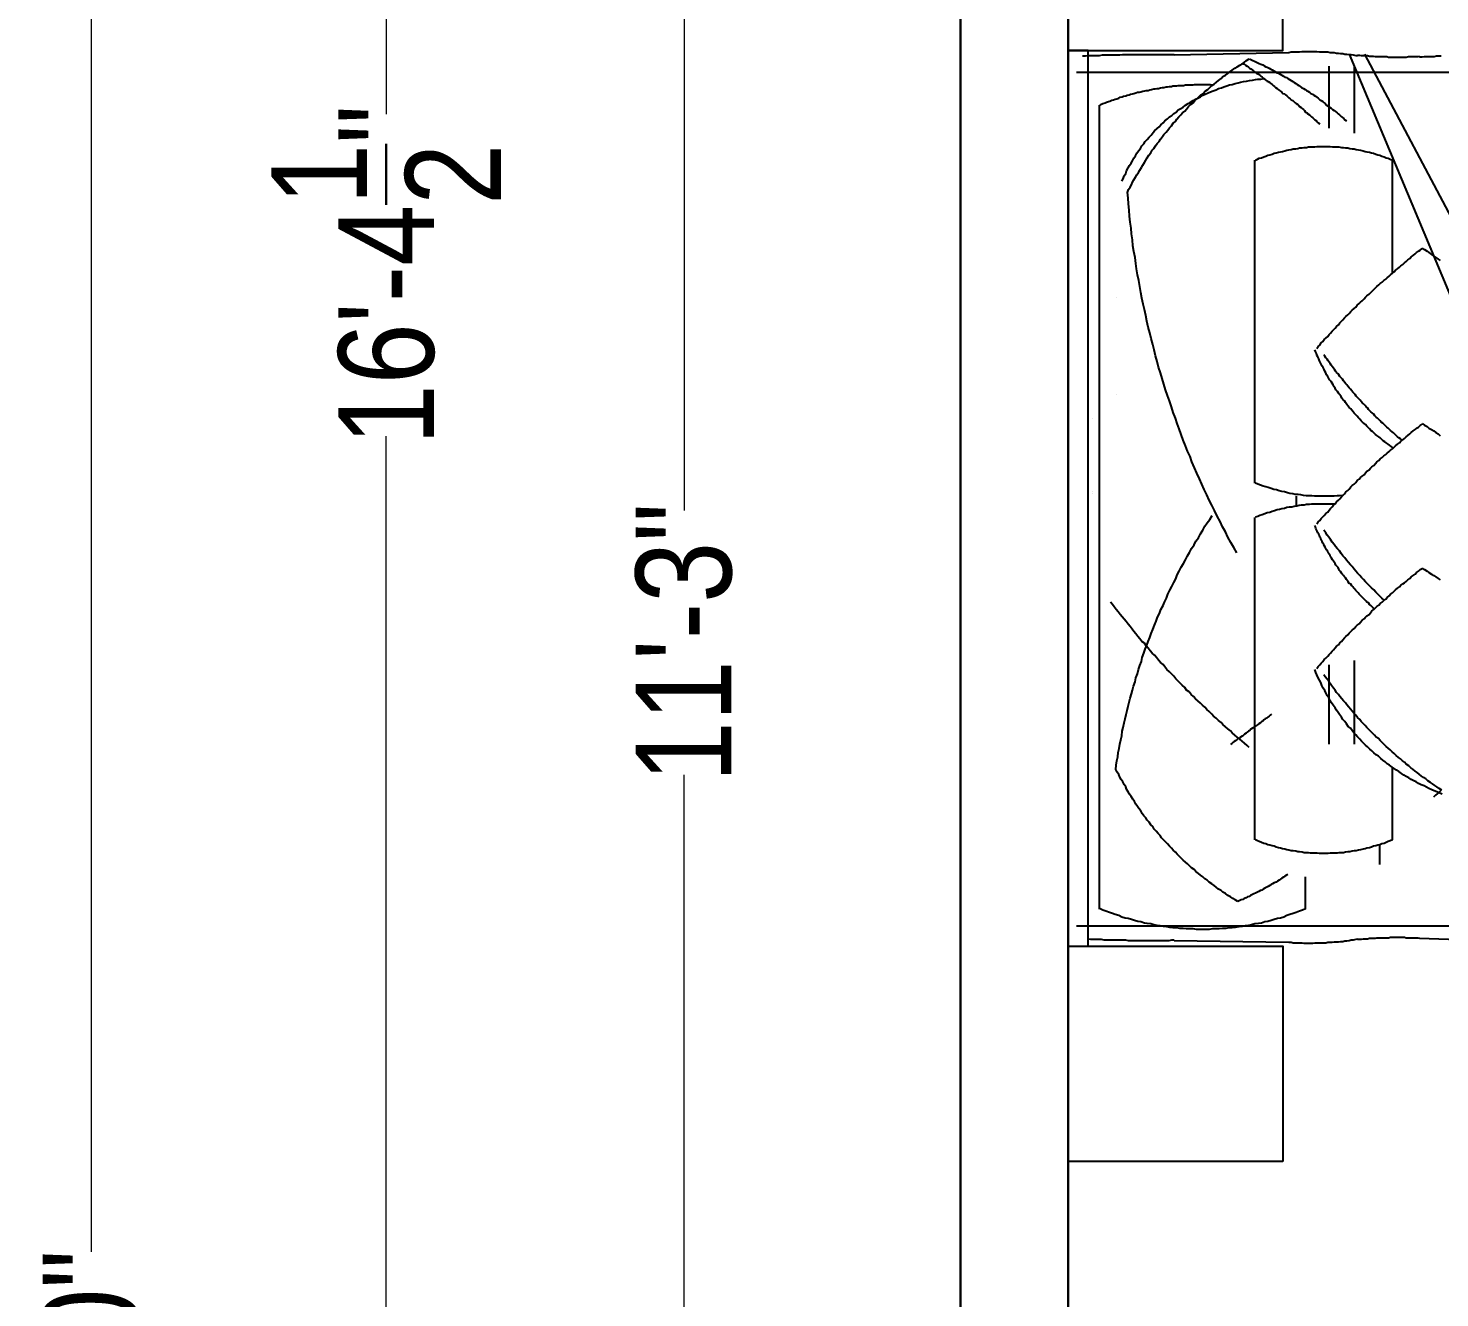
# Model space of a CAD drawing. Extents: x -454308 to 890911, y -14103 to 1343694.
# Drawn here: x 197367.3 to 197485.3, y 661960.5 to 662066.6 of the extents above; entities that cross this region are included whole.
import ezdxf

# ---------------------------------------------------------------- set-up
doc = ezdxf.new("R2010")
doc.units = 0
doc.header["$MEASUREMENT"] = 0
doc.header["$PDMODE"] = 32
doc.linetypes.add('DOT2', pattern=[3.175, 0, -3.175])
for name, color, linetype, lineweight in [('A-Wall', 7, 'Continuous', 30), ('AR- Dim', 159, 'Continuous', 9), ('Text', 55, 'Continuous', 25)]:
    doc.layers.add(name, color=color, linetype=linetype, lineweight=lineweight)
doc.layers.add('FURN', color=250, linetype='Continuous')
doc.styles.add('AA_03.50', font='ARIALN.TTF', dxfattribs={"height": 8})
doc.dimstyles.new('AA_03.50', dxfattribs={"dimtxt": 9, "dimasz": 3.25, "dimexe": 1.75, "dimexo": 3.375, "dimgap": 0.09, "dimtad": 0, "dimdec": 0, "dimzin": 3, "dimdsep": 46, "dimlunit": 4, "dimtxsty": 'AA_03.50', "dimblk": 'DOTSMALL', "dimcen": 0.09, "dimclre": 7, "dimadec": 0, "dimazin": 0, "dimtfac": 1, "dimtdec": 0, "dimtofl": 0, "dimtmove": 0, "dimatfit": 3, "dimfxl": 1, "dimtolj": 1, "dimtzin": 0, "dimlwd": -1, "dimarcsym": 0})

# ---------------------------------------------------------------- blocks, each defined once
blk = doc.blocks.new('BD')
at = {"layer": 'FURN'}
for points in [[(166042.03, 672824.71), (166059.99, 672824.71), (166059.99, 672806.71), (166042.03, 672806.71), (166042.03, 672824.71)], [(166035.21, 672806.42), (166001.6, 672743.05)], [(166036.49, 672806.42), (166009.53, 672741.98)], [(166030.61, 672806.18), (166030.4, 672806.18), (166030.2, 672806.22), (166029.99, 672806.22), (166029.79, 672806.22), (166029.58, 672806.22), (166029.38, 672806.22), (166029.21, 672806.26), (166029.01, 672806.26), (166028.8, 672806.26)], [(166030.61, 672806.22), (166030.77, 672806.18), (166030.94, 672806.18), (166031.1, 672806.18), (166031.27, 672806.18), (166031.39, 672806.18), (166031.55, 672806.18), (166031.72, 672806.13), (166031.88, 672806.13), (166032.05, 672806.13), (166032.21, 672806.13), (166032.38, 672806.13), (166032.54, 672806.13), (166032.71, 672806.13), (166032.87, 672806.13), (166033.03, 672806.13), (166033.2, 672806.13), (166033.36, 672806.18), (166033.53, 672806.18), (166033.69, 672806.18), (166033.86, 672806.18), (166034.02, 672806.18), (166034.18, 672806.18), (166034.31, 672806.18), (166034.47, 672806.22), (166034.64, 672806.22), (166034.8, 672806.22), (166034.97, 672806.26), (166035.13, 672806.26), (166035.29, 672806.26), (166035.46, 672806.26), (166035.62, 672806.3), (166035.79, 672806.3)], [(166041.54, 672806.55), (166041.34, 672806.59), (166041.17, 672806.59), (166040.97, 672806.59), (166040.8, 672806.59), (166040.64, 672806.59), (166040.43, 672806.63), (166040.27, 672806.63), (166040.1, 672806.63), (166039.9, 672806.63), (166039.73, 672806.63), (166039.53, 672806.63), (166039.36, 672806.63), (166039.2, 672806.63), (166038.99, 672806.59), (166038.83, 672806.59), (166038.66, 672806.59), (166038.46, 672806.59), (166038.29, 672806.59), (166038.09, 672806.55), (166037.92, 672806.55), (166037.76, 672806.55), (166037.55, 672806.5), (166037.39, 672806.5), (166037.23, 672806.46), (166037.02, 672806.46), (166036.86, 672806.42), (166036.69, 672806.42), (166036.49, 672806.38), (166036.32, 672806.38), (166036.16, 672806.34), (166035.95, 672806.3), (166035.79, 672806.3)], [(166044.83, 672806.01), (166044.71, 672805.97), (166044.54, 672805.89), (166044.42, 672805.81), (166044.29, 672805.76), (166044.13, 672805.68), (166044.01, 672805.64), (166043.88, 672805.56), (166043.72, 672805.52), (166043.6, 672805.44), (166043.47, 672805.35), (166043.35, 672805.31), (166043.18, 672805.23), (166043.06, 672805.15), (166042.94, 672805.11), (166042.81, 672805.02), (166042.65, 672804.94), (166042.53, 672804.86), (166042.4, 672804.82), (166042.28, 672804.74), (166042.12, 672804.65), (166041.99, 672804.57), (166041.87, 672804.49), (166041.75, 672804.45), (166041.62, 672804.37), (166041.5, 672804.28), (166041.34, 672804.2), (166041.21, 672804.12), (166041.09, 672804.04), (166040.97, 672803.96), (166040.84, 672803.87), (166040.72, 672803.79), (166040.6, 672803.71), (166040.47, 672803.63), (166040.31, 672803.55), (166040.18, 672803.46), (166040.06, 672803.38), (166039.94, 672803.3), (166039.81, 672803.22), (166039.69, 672803.13), (166039.57, 672803.05), (166039.44, 672802.97), (166039.32, 672802.89), (166039.2, 672802.81), (166039.08, 672802.72), (166038.95, 672802.6), (166038.83, 672802.52), (166038.71, 672802.44), (166038.58, 672802.35), (166038.5, 672802.27), (166038.38, 672802.15), (166038.25, 672802.07), (166038.13, 672801.98), (166038.01, 672801.9), (166037.88, 672801.78), (166037.76, 672801.7), (166037.64, 672801.61), (166037.51, 672801.49), (166037.43, 672801.41), (166037.31, 672801.33), (166037.18, 672801.2), (166037.06, 672801.12), (166036.94, 672801.04), (166036.86, 672800.91), (166036.73, 672800.83)], [(166051.12, 672806.34), (166041.54, 672806.55)], [(166055.02, 672794.83), (166054.94, 672795.08), (166054.81, 672795.28), (166054.69, 672795.49), (166054.61, 672795.7), (166054.49, 672795.9), (166054.36, 672796.11), (166054.24, 672796.31), (166054.12, 672796.52), (166053.99, 672796.72), (166053.87, 672796.93), (166053.75, 672797.13), (166053.62, 672797.34), (166053.5, 672797.55), (166053.38, 672797.75), (166053.25, 672797.96), (166053.09, 672798.16), (166052.97, 672798.37), (166052.84, 672798.53), (166052.68, 672798.74), (166052.55, 672798.94), (166052.39, 672799.11), (166052.27, 672799.31), (166052.1, 672799.52), (166051.98, 672799.68), (166051.81, 672799.89), (166051.65, 672800.05), (166051.53, 672800.26), (166051.36, 672800.42), (166051.2, 672800.63), (166051.03, 672800.79), (166050.91, 672800.96), (166050.75, 672801.16), (166050.58, 672801.33), (166050.42, 672801.49), (166050.25, 672801.65), (166050.09, 672801.82), (166049.92, 672802.02), (166049.76, 672802.19), (166049.55, 672802.35), (166049.39, 672802.52), (166049.23, 672802.68), (166049.06, 672802.85), (166048.9, 672803.01), (166048.69, 672803.13), (166048.53, 672803.3), (166048.32, 672803.46), (166048.16, 672803.63), (166047.99, 672803.79), (166047.79, 672803.91), (166047.58, 672804.08), (166047.42, 672804.2), (166047.21, 672804.37), (166047.05, 672804.53), (166046.84, 672804.65), (166046.64, 672804.78), (166046.47, 672804.94), (166046.27, 672805.07), (166046.06, 672805.23), (166045.86, 672805.35), (166045.65, 672805.48), (166045.44, 672805.6), (166045.28, 672805.72), (166045.08, 672805.89), (166044.87, 672806.01)], [(166058.8, 672806.26), (166058.55, 672806.26), (166058.31, 672806.3), (166058.06, 672806.3), (166057.81, 672806.3), (166057.57, 672806.3), (166057.36, 672806.3), (166057.12, 672806.34), (166056.87, 672806.34), (166056.62, 672806.34), (166056.38, 672806.34), (166056.17, 672806.34), (166055.92, 672806.34), (166055.68, 672806.34), (166055.43, 672806.38), (166055.18, 672806.38), (166054.94, 672806.38), (166054.73, 672806.38), (166054.49, 672806.38), (166054.24, 672806.38), (166053.99, 672806.38), (166053.75, 672806.38), (166053.5, 672806.38), (166053.29, 672806.38), (166053.05, 672806.38), (166052.8, 672806.38), (166052.55, 672806.38), (166052.31, 672806.38), (166052.06, 672806.38), (166051.86, 672806.38), (166051.61, 672806.38), (166051.36, 672806.38), (166051.12, 672806.38)], [(166058.31, 672731.83), (166058.31, 672806.71), (166059.99, 672806.71), (166059.99, 672731.83), (166058.31, 672731.83)], [(166059.29, 672804.9), (165983.23, 672804.9)], [(166036.08, 672805.39), (166036.08, 672799.81)], [(166038.21, 672805.39), (166038.21, 672800.22)], [(166045.44, 672805.68), (166045.36, 672805.6), (166045.24, 672805.56), (166045.16, 672805.48), (166045.03, 672805.39), (166044.91, 672805.31), (166044.83, 672805.23), (166044.71, 672805.19), (166044.62, 672805.11), (166044.5, 672805.02), (166044.42, 672804.94), (166044.29, 672804.86), (166044.21, 672804.78), (166044.09, 672804.74), (166043.97, 672804.65), (166043.88, 672804.57), (166043.76, 672804.49), (166043.68, 672804.41), (166043.55, 672804.33), (166043.47, 672804.24), (166043.35, 672804.16), (166043.27, 672804.12), (166043.14, 672804.04), (166043.06, 672803.96), (166042.94, 672803.87), (166042.86, 672803.79), (166042.73, 672803.71), (166042.65, 672803.63), (166042.53, 672803.55), (166042.44, 672803.46), (166042.32, 672803.38), (166042.24, 672803.3), (166042.12, 672803.22), (166042.03, 672803.13), (166041.91, 672803.09), (166041.83, 672803.01), (166041.71, 672802.93), (166041.62, 672802.85), (166041.54, 672802.76), (166041.42, 672802.68), (166041.34, 672802.6), (166041.21, 672802.52), (166041.13, 672802.44), (166041.01, 672802.35), (166040.92, 672802.27), (166040.8, 672802.19), (166040.72, 672802.11), (166040.64, 672802.02), (166040.51, 672801.94), (166040.43, 672801.86), (166040.31, 672801.78), (166040.23, 672801.7), (166040.14, 672801.57), (166040.02, 672801.49), (166039.94, 672801.41), (166039.81, 672801.33), (166039.73, 672801.24), (166039.65, 672801.16), (166039.53, 672801.08), (166039.44, 672801), (166039.36, 672800.91), (166039.24, 672800.83), (166039.16, 672800.75), (166039.08, 672800.67), (166038.95, 672800.59)], [(166055.51, 672795.78), (166055.39, 672795.98), (166055.31, 672796.23), (166055.18, 672796.44), (166055.1, 672796.64), (166054.98, 672796.89), (166054.86, 672797.09), (166054.73, 672797.3), (166054.61, 672797.5), (166054.49, 672797.71), (166054.36, 672797.91), (166054.24, 672798.12), (166054.12, 672798.33), (166053.95, 672798.53), (166053.83, 672798.74), (166053.66, 672798.9), (166053.54, 672799.11), (166053.38, 672799.27), (166053.21, 672799.48), (166053.05, 672799.64), (166052.88, 672799.85), (166052.76, 672800.01), (166052.55, 672800.18), (166052.39, 672800.34), (166052.23, 672800.5), (166052.06, 672800.67), (166051.9, 672800.83), (166051.69, 672801), (166051.53, 672801.16), (166051.32, 672801.28), (166051.16, 672801.45), (166050.95, 672801.57), (166050.79, 672801.74), (166050.58, 672801.86), (166050.38, 672801.98), (166050.17, 672802.15), (166049.97, 672802.27), (166049.76, 672802.39), (166049.55, 672802.52), (166049.35, 672802.64), (166049.14, 672802.72), (166048.94, 672802.85), (166048.73, 672802.97), (166048.53, 672803.05), (166048.28, 672803.18), (166048.08, 672803.26), (166047.87, 672803.34), (166047.62, 672803.42), (166047.42, 672803.55), (166047.17, 672803.59), (166046.97, 672803.67), (166046.72, 672803.75), (166046.51, 672803.83), (166046.27, 672803.87), (166046.02, 672803.96), (166045.77, 672804), (166045.57, 672804.08), (166045.32, 672804.12), (166045.08, 672804.16), (166044.83, 672804.2), (166044.58, 672804.24), (166044.34, 672804.28), (166044.13, 672804.33), (166043.88, 672804.33), (166043.64, 672804.37)], [(166057.32, 672802.15), (166057.2, 672802.23), (166057.08, 672802.27), (166056.91, 672802.35), (166056.79, 672802.39), (166056.62, 672802.44), (166056.5, 672802.48), (166056.34, 672802.56), (166056.21, 672802.6), (166056.05, 672802.64), (166055.92, 672802.68), (166055.76, 672802.72), (166055.64, 672802.81), (166055.47, 672802.85), (166055.35, 672802.89), (166055.18, 672802.93), (166055.06, 672802.97), (166054.9, 672803.01), (166054.77, 672803.05), (166054.61, 672803.09), (166054.49, 672803.13), (166054.32, 672803.18), (166054.2, 672803.22), (166054.03, 672803.22), (166053.91, 672803.26), (166053.75, 672803.3), (166053.58, 672803.34), (166053.46, 672803.38), (166053.29, 672803.38), (166053.17, 672803.42), (166053.01, 672803.46), (166052.84, 672803.5), (166052.72, 672803.5), (166052.55, 672803.55), (166052.43, 672803.55), (166052.27, 672803.59), (166052.1, 672803.63), (166051.98, 672803.63), (166051.81, 672803.67), (166051.69, 672803.67), (166051.53, 672803.71), (166051.36, 672803.71), (166051.24, 672803.75), (166051.08, 672803.75), (166050.91, 672803.75), (166050.79, 672803.79), (166050.62, 672803.79), (166050.46, 672803.79), (166050.34, 672803.79), (166050.17, 672803.83), (166050.01, 672803.83), (166049.88, 672803.83), (166049.72, 672803.83), (166049.55, 672803.83), (166049.43, 672803.87), (166049.27, 672803.87), (166049.1, 672803.87), (166048.98, 672803.87), (166048.81, 672803.87), (166048.65, 672803.87), (166048.53, 672803.87), (166048.36, 672803.87), (166048.2, 672803.87), (166048.08, 672803.87), (166047.91, 672803.83)], [(166057.36, 672734.91), (166057.36, 672802.15)], [(166044.34, 672797.55), (166044.17, 672797.63), (166044.01, 672797.71), (166043.84, 672797.75), (166043.64, 672797.83), (166043.47, 672797.87), (166043.31, 672797.96), (166043.14, 672798), (166042.94, 672798.04), (166042.77, 672798.12), (166042.61, 672798.16), (166042.4, 672798.2), (166042.24, 672798.24), (166042.08, 672798.28), (166041.87, 672798.33), (166041.71, 672798.37), (166041.54, 672798.41), (166041.34, 672798.45), (166041.17, 672798.49), (166040.97, 672798.49), (166040.8, 672798.53), (166040.64, 672798.57), (166040.43, 672798.57), (166040.27, 672798.61), (166040.06, 672798.61), (166039.9, 672798.65), (166039.73, 672798.65), (166039.53, 672798.65), (166039.36, 672798.65), (166039.16, 672798.7), (166038.99, 672798.7), (166038.79, 672798.7), (166038.62, 672798.7), (166038.42, 672798.7), (166038.25, 672798.7), (166038.09, 672798.7), (166037.88, 672798.65), (166037.72, 672798.65), (166037.51, 672798.65), (166037.35, 672798.65), (166037.14, 672798.61), (166036.98, 672798.61), (166036.81, 672798.57), (166036.61, 672798.57), (166036.44, 672798.53), (166036.24, 672798.49), (166036.08, 672798.49), (166035.91, 672798.45), (166035.71, 672798.41), (166035.54, 672798.37), (166035.34, 672798.33), (166035.17, 672798.28), (166035.01, 672798.24), (166034.8, 672798.2), (166034.64, 672798.16), (166034.47, 672798.12), (166034.27, 672798.04), (166034.1, 672798), (166033.94, 672797.96), (166033.77, 672797.87), (166033.57, 672797.83), (166033.4, 672797.75), (166033.24, 672797.71), (166033.08, 672797.63), (166032.87, 672797.55)], [(166032.91, 672797.55), (166032.91, 672788.09)], [(166044.38, 672770.55), (166044.38, 672797.55)], [(166045.9, 672764.71), (166046.14, 672765.16), (166046.39, 672765.57), (166046.64, 672766.02), (166046.84, 672766.48), (166047.09, 672766.89), (166047.29, 672767.34), (166047.54, 672767.79), (166047.75, 672768.24), (166047.99, 672768.7), (166048.2, 672769.11), (166048.4, 672769.56), (166048.61, 672770.01), (166048.81, 672770.46), (166049.02, 672770.91), (166049.23, 672771.37), (166049.43, 672771.82), (166049.64, 672772.31), (166049.8, 672772.76), (166050.01, 672773.22), (166050.17, 672773.67), (166050.38, 672774.12), (166050.54, 672774.61), (166050.71, 672775.07), (166050.87, 672775.52), (166051.03, 672775.97), (166051.2, 672776.46), (166051.36, 672776.91), (166051.53, 672777.41), (166051.69, 672777.86), (166051.86, 672778.35), (166051.98, 672778.81), (166052.14, 672779.3), (166052.27, 672779.75), (166052.43, 672780.24), (166052.55, 672780.7), (166052.68, 672781.19), (166052.8, 672781.68), (166052.92, 672782.13), (166053.05, 672782.63), (166053.17, 672783.12), (166053.29, 672783.57), (166053.42, 672784.07), (166053.5, 672784.56), (166053.62, 672785.05), (166053.71, 672785.5), (166053.83, 672786), (166053.91, 672786.49), (166053.99, 672786.98), (166054.08, 672787.48), (166054.2, 672787.97), (166054.28, 672788.46), (166054.32, 672788.91), (166054.4, 672789.41), (166054.49, 672789.9), (166054.57, 672790.39), (166054.61, 672790.89), (166054.69, 672791.38), (166054.73, 672791.87), (166054.81, 672792.37), (166054.86, 672792.86), (166054.9, 672793.35), (166054.94, 672793.89), (166054.98, 672794.38), (166055.02, 672794.87)], [(166030.4, 672790.19), (166030.2, 672790.07), (166029.99, 672789.94), (166029.83, 672789.82), (166029.62, 672789.65), (166029.42, 672789.53), (166029.25, 672789.41), (166029.05, 672789.28), (166028.88, 672789.16)], [(166039.2, 672781.81), (166039.08, 672781.97), (166038.95, 672782.09), (166038.83, 672782.26), (166038.71, 672782.38), (166038.58, 672782.55), (166038.46, 672782.67), (166038.29, 672782.79), (166038.17, 672782.96), (166038.05, 672783.08), (166037.92, 672783.24), (166037.8, 672783.37), (166037.68, 672783.49), (166037.55, 672783.65), (166037.39, 672783.78), (166037.27, 672783.94), (166037.14, 672784.07), (166037.02, 672784.19), (166036.9, 672784.35), (166036.77, 672784.48), (166036.61, 672784.6), (166036.49, 672784.72), (166036.36, 672784.89), (166036.24, 672785.01), (166036.08, 672785.13), (166035.95, 672785.26), (166035.83, 672785.42), (166035.66, 672785.55), (166035.54, 672785.67), (166035.42, 672785.79), (166035.25, 672785.96), (166035.13, 672786.08), (166035.01, 672786.2), (166034.84, 672786.33), (166034.72, 672786.45), (166034.6, 672786.57), (166034.43, 672786.74), (166034.31, 672786.86), (166034.18, 672786.98), (166034.02, 672787.11), (166033.9, 672787.23), (166033.73, 672787.35), (166033.61, 672787.48), (166033.44, 672787.6), (166033.32, 672787.72), (166033.16, 672787.85), (166033.03, 672787.97), (166032.87, 672788.09), (166032.75, 672788.22), (166032.62, 672788.34), (166032.46, 672788.46), (166032.29, 672788.59), (166032.17, 672788.71), (166032.01, 672788.83), (166031.88, 672788.96), (166031.72, 672789.08), (166031.6, 672789.2), (166031.43, 672789.33), (166031.31, 672789.45), (166031.14, 672789.57), (166030.98, 672789.7), (166030.86, 672789.82), (166030.69, 672789.94), (166030.57, 672790.02), (166030.4, 672790.15)], [(166032.09, 672774.12), (166032.21, 672774.24), (166032.34, 672774.33), (166032.46, 672774.41), (166032.58, 672774.53), (166032.66, 672774.61), (166032.79, 672774.74), (166032.91, 672774.82), (166033.03, 672774.94), (166033.12, 672775.02), (166033.24, 672775.15), (166033.36, 672775.23), (166033.49, 672775.35), (166033.57, 672775.44), (166033.69, 672775.56), (166033.81, 672775.64), (166033.9, 672775.76), (166034.02, 672775.85), (166034.14, 672775.97), (166034.23, 672776.05), (166034.35, 672776.18), (166034.43, 672776.3), (166034.55, 672776.38), (166034.68, 672776.5), (166034.76, 672776.59), (166034.88, 672776.71), (166034.97, 672776.83), (166035.09, 672776.91), (166035.17, 672777.04), (166035.29, 672777.16), (166035.38, 672777.24), (166035.5, 672777.37), (166035.58, 672777.49), (166035.71, 672777.61), (166035.79, 672777.7), (166035.91, 672777.82), (166035.99, 672777.94), (166036.12, 672778.07), (166036.2, 672778.15), (166036.28, 672778.27), (166036.4, 672778.39), (166036.49, 672778.52), (166036.61, 672778.64), (166036.69, 672778.76), (166036.77, 672778.85), (166036.9, 672778.97), (166036.98, 672779.09), (166037.06, 672779.22), (166037.18, 672779.34), (166037.27, 672779.46), (166037.35, 672779.59), (166037.43, 672779.67), (166037.55, 672779.79), (166037.64, 672779.91), (166037.72, 672780.04), (166037.8, 672780.16), (166037.92, 672780.28), (166038.01, 672780.41), (166038.09, 672780.53), (166038.17, 672780.65), (166038.25, 672780.78), (166038.34, 672780.9), (166038.46, 672781.02), (166038.54, 672781.15), (166038.62, 672781.27)], [(166032.83, 672773.5), (166032.99, 672773.59), (166033.12, 672773.71), (166033.24, 672773.79), (166033.4, 672773.91), (166033.53, 672774), (166033.65, 672774.08), (166033.77, 672774.2), (166033.9, 672774.33), (166034.02, 672774.41), (166034.18, 672774.53), (166034.31, 672774.61), (166034.43, 672774.74), (166034.55, 672774.86), (166034.68, 672774.94), (166034.8, 672775.07), (166034.92, 672775.19), (166035.01, 672775.31), (166035.13, 672775.44), (166035.25, 672775.52), (166035.38, 672775.64), (166035.5, 672775.76), (166035.62, 672775.89), (166035.71, 672776.01), (166035.83, 672776.13), (166035.95, 672776.26), (166036.08, 672776.38), (166036.16, 672776.5), (166036.28, 672776.63), (166036.36, 672776.75), (166036.49, 672776.87), (166036.61, 672777), (166036.69, 672777.12), (166036.81, 672777.28), (166036.9, 672777.41), (166037.02, 672777.53), (166037.1, 672777.65), (166037.18, 672777.78), (166037.31, 672777.94), (166037.39, 672778.07), (166037.47, 672778.19), (166037.6, 672778.35), (166037.68, 672778.48), (166037.76, 672778.6), (166037.84, 672778.76), (166037.92, 672778.89), (166038.01, 672779.05), (166038.13, 672779.18), (166038.21, 672779.3), (166038.29, 672779.46), (166038.38, 672779.59), (166038.46, 672779.75), (166038.54, 672779.91), (166038.58, 672780.04), (166038.66, 672780.2), (166038.75, 672780.33), (166038.83, 672780.49), (166038.91, 672780.65), (166038.99, 672780.78), (166039.03, 672780.94), (166039.12, 672781.11), (166039.2, 672781.23), (166039.24, 672781.39), (166039.32, 672781.56), (166039.36, 672781.68)], [(166030.4, 672775.52), (166030.2, 672775.39), (166029.99, 672775.27), (166029.83, 672775.15), (166029.62, 672775.02), (166029.42, 672774.9), (166029.25, 672774.78), (166029.05, 672774.65), (166028.88, 672774.49)], [(166039.2, 672767.13), (166039.08, 672767.3), (166038.95, 672767.42), (166038.83, 672767.59), (166038.71, 672767.71), (166038.58, 672767.83), (166038.46, 672768), (166038.29, 672768.12), (166038.17, 672768.28), (166038.05, 672768.41), (166037.92, 672768.57), (166037.8, 672768.7), (166037.68, 672768.82), (166037.55, 672768.98), (166037.39, 672769.11), (166037.27, 672769.23), (166037.14, 672769.39), (166037.02, 672769.52), (166036.9, 672769.64), (166036.77, 672769.81), (166036.61, 672769.93), (166036.49, 672770.05), (166036.36, 672770.22), (166036.24, 672770.34), (166036.08, 672770.46), (166035.95, 672770.59), (166035.83, 672770.75), (166035.66, 672770.87), (166035.54, 672771), (166035.42, 672771.12), (166035.25, 672771.24), (166035.13, 672771.41), (166035.01, 672771.53), (166034.84, 672771.65), (166034.72, 672771.78), (166034.6, 672771.9), (166034.43, 672772.02), (166034.31, 672772.19), (166034.18, 672772.31), (166034.02, 672772.44), (166033.9, 672772.56), (166033.73, 672772.68), (166033.61, 672772.81), (166033.44, 672772.93), (166033.32, 672773.05), (166033.16, 672773.18), (166033.03, 672773.3), (166032.87, 672773.42), (166032.75, 672773.55), (166032.62, 672773.67), (166032.46, 672773.79), (166032.29, 672773.91), (166032.17, 672774.04), (166032.01, 672774.16), (166031.88, 672774.28), (166031.72, 672774.41), (166031.6, 672774.53), (166031.43, 672774.65), (166031.31, 672774.78), (166031.14, 672774.9), (166030.98, 672775.02), (166030.86, 672775.15), (166030.69, 672775.23), (166030.57, 672775.35), (166030.4, 672775.48)], [(166032.91, 672773.46), (166032.91, 672773.46)], [(166037.06, 672769.52), (166037.31, 672769.48), (166037.51, 672769.48), (166037.76, 672769.44), (166038.01, 672769.44), (166038.21, 672769.44), (166038.46, 672769.44), (166038.71, 672769.44), (166038.91, 672769.44), (166039.16, 672769.44), (166039.36, 672769.44), (166039.61, 672769.48), (166039.86, 672769.48), (166040.06, 672769.48), (166040.31, 672769.52), (166040.55, 672769.56), (166040.76, 672769.6), (166041.01, 672769.6), (166041.21, 672769.64), (166041.46, 672769.68), (166041.66, 672769.72), (166041.91, 672769.81), (166042.12, 672769.85), (166042.36, 672769.89), (166042.57, 672769.97), (166042.81, 672770.01), (166043.02, 672770.09), (166043.27, 672770.18), (166043.47, 672770.22), (166043.68, 672770.3), (166043.92, 672770.38), (166044.13, 672770.46), (166044.34, 672770.55)], [(166040.92, 672769.44), (166040.92, 672768.61)], [(166044.34, 672767.71), (166044.13, 672767.79), (166043.97, 672767.87), (166043.76, 672767.91), (166043.55, 672768), (166043.35, 672768.08), (166043.14, 672768.12), (166042.94, 672768.2), (166042.73, 672768.24), (166042.53, 672768.33), (166042.32, 672768.37), (166042.12, 672768.41), (166041.91, 672768.45), (166041.71, 672768.53), (166041.5, 672768.57), (166041.29, 672768.57), (166041.09, 672768.61), (166040.88, 672768.65), (166040.68, 672768.7), (166040.47, 672768.74), (166040.27, 672768.74), (166040.06, 672768.78), (166039.81, 672768.78), (166039.61, 672768.82), (166039.4, 672768.82), (166039.2, 672768.82), (166038.99, 672768.82), (166038.79, 672768.82), (166038.58, 672768.82), (166038.34, 672768.82), (166038.13, 672768.82), (166037.92, 672768.82), (166037.72, 672768.82)], [(166034.39, 672760.02), (166034.51, 672760.15), (166034.6, 672760.23), (166034.68, 672760.31), (166034.8, 672760.39), (166034.88, 672760.52), (166035.01, 672760.6), (166035.09, 672760.68), (166035.17, 672760.76), (166035.29, 672760.89), (166035.38, 672760.97), (166035.46, 672761.05), (166035.58, 672761.18), (166035.66, 672761.26), (166035.75, 672761.38), (166035.83, 672761.46), (166035.95, 672761.55), (166036.03, 672761.67), (166036.12, 672761.75), (166036.2, 672761.87), (166036.28, 672761.96), (166036.36, 672762.08), (166036.49, 672762.16), (166036.57, 672762.28), (166036.65, 672762.37), (166036.73, 672762.49), (166036.81, 672762.61), (166036.9, 672762.7), (166036.98, 672762.82), (166037.06, 672762.9), (166037.14, 672763.02), (166037.23, 672763.15), (166037.31, 672763.23), (166037.35, 672763.35), (166037.43, 672763.48), (166037.51, 672763.56), (166037.6, 672763.68), (166037.68, 672763.81), (166037.76, 672763.93), (166037.8, 672764.01), (166037.88, 672764.13), (166037.97, 672764.26), (166038.05, 672764.38), (166038.09, 672764.5), (166038.17, 672764.59), (166038.25, 672764.71), (166038.29, 672764.83), (166038.38, 672764.96), (166038.46, 672765.08), (166038.5, 672765.2), (166038.58, 672765.33), (166038.62, 672765.41), (166038.71, 672765.53), (166038.75, 672765.65), (166038.83, 672765.78), (166038.87, 672765.9), (166038.95, 672766.02), (166038.99, 672766.15), (166039.03, 672766.27), (166039.12, 672766.39), (166039.16, 672766.52), (166039.24, 672766.64), (166039.28, 672766.76), (166039.32, 672766.89), (166039.36, 672767.01)], [(166044.38, 672740.71), (166044.38, 672767.67)], [(166056.01, 672746.59), (166055.97, 672746.96), (166055.92, 672747.33), (166055.84, 672747.65), (166055.8, 672748.02), (166055.72, 672748.35), (166055.68, 672748.72), (166055.6, 672749.09), (166055.51, 672749.42), (166055.47, 672749.79), (166055.39, 672750.12), (166055.31, 672750.49), (166055.23, 672750.82), (166055.14, 672751.19), (166055.06, 672751.52), (166054.98, 672751.89), (166054.9, 672752.22), (166054.81, 672752.55), (166054.69, 672752.91), (166054.61, 672753.24), (166054.53, 672753.57), (166054.4, 672753.94), (166054.32, 672754.27), (166054.2, 672754.6), (166054.12, 672754.97), (166053.99, 672755.3), (166053.87, 672755.63), (166053.79, 672755.96), (166053.66, 672756.33), (166053.54, 672756.65), (166053.42, 672756.98), (166053.29, 672757.31), (166053.17, 672757.64), (166053.05, 672757.97), (166052.92, 672758.3), (166052.76, 672758.67), (166052.64, 672759), (166052.51, 672759.33), (166052.35, 672759.65), (166052.23, 672759.98), (166052.06, 672760.31), (166051.94, 672760.6), (166051.77, 672760.93), (166051.65, 672761.26), (166051.49, 672761.59), (166051.32, 672761.91), (166051.16, 672762.24), (166050.99, 672762.53), (166050.87, 672762.86), (166050.71, 672763.19), (166050.54, 672763.52), (166050.34, 672763.81), (166050.17, 672764.13), (166050.01, 672764.46), (166049.84, 672764.75), (166049.68, 672765.08), (166049.47, 672765.37), (166049.31, 672765.7), (166049.1, 672765.98), (166048.94, 672766.31), (166048.73, 672766.6), (166048.57, 672766.93), (166048.36, 672767.22), (166048.16, 672767.5), (166047.95, 672767.83)], [(166033.57, 672760.76), (166033.77, 672760.93), (166033.94, 672761.09), (166034.1, 672761.26), (166034.27, 672761.42), (166034.43, 672761.63), (166034.64, 672761.79), (166034.8, 672761.96), (166034.97, 672762.12), (166035.13, 672762.28), (166035.29, 672762.49), (166035.46, 672762.65), (166035.62, 672762.82), (166035.79, 672763.02), (166035.95, 672763.19), (166036.08, 672763.35), (166036.24, 672763.56), (166036.4, 672763.72), (166036.57, 672763.93), (166036.73, 672764.09), (166036.86, 672764.3), (166037.02, 672764.46), (166037.18, 672764.67), (166037.31, 672764.87), (166037.47, 672765.04), (166037.64, 672765.24), (166037.76, 672765.41), (166037.92, 672765.61), (166038.05, 672765.82), (166038.21, 672766.02), (166038.34, 672766.19), (166038.46, 672766.39), (166038.62, 672766.6)], [(166030.4, 672763.44), (166030.2, 672763.31), (166029.99, 672763.19), (166029.83, 672763.07), (166029.62, 672762.94), (166029.42, 672762.82), (166029.25, 672762.7), (166029.05, 672762.57), (166028.88, 672762.45)], [(166039.2, 672755.05), (166039.08, 672755.22), (166038.95, 672755.34), (166038.83, 672755.5), (166038.71, 672755.63), (166038.58, 672755.79), (166038.46, 672755.91), (166038.29, 672756.08), (166038.17, 672756.2), (166038.05, 672756.33), (166037.92, 672756.49), (166037.8, 672756.61), (166037.68, 672756.78), (166037.55, 672756.9), (166037.39, 672757.02), (166037.27, 672757.19), (166037.14, 672757.31), (166037.02, 672757.44), (166036.9, 672757.6), (166036.77, 672757.72), (166036.61, 672757.85), (166036.49, 672758.01), (166036.36, 672758.13), (166036.24, 672758.26), (166036.08, 672758.38), (166035.95, 672758.55), (166035.83, 672758.67), (166035.66, 672758.79), (166035.54, 672758.91), (166035.42, 672759.08), (166035.25, 672759.2), (166035.13, 672759.33), (166035.01, 672759.45), (166034.84, 672759.57), (166034.72, 672759.7), (166034.6, 672759.86), (166034.43, 672759.98), (166034.31, 672760.11), (166034.18, 672760.23), (166034.02, 672760.35), (166033.9, 672760.48), (166033.73, 672760.6), (166033.61, 672760.72), (166033.44, 672760.85), (166033.32, 672760.97), (166033.16, 672761.13), (166033.03, 672761.26), (166032.87, 672761.38), (166032.75, 672761.5), (166032.62, 672761.63), (166032.46, 672761.75), (166032.29, 672761.87), (166032.17, 672762), (166032.01, 672762.12), (166031.88, 672762.2), (166031.72, 672762.33), (166031.6, 672762.45), (166031.43, 672762.57), (166031.31, 672762.7), (166031.14, 672762.82), (166030.98, 672762.94), (166030.86, 672763.07), (166030.69, 672763.19), (166030.57, 672763.31), (166030.4, 672763.39)], [(166044.87, 672748.44), (166045.03, 672748.6), (166045.24, 672748.81), (166045.44, 672748.97), (166045.65, 672749.13), (166045.86, 672749.3), (166046.06, 672749.46), (166046.27, 672749.67), (166046.43, 672749.83), (166046.64, 672750), (166046.84, 672750.16), (166047.05, 672750.37), (166047.21, 672750.53), (166047.42, 672750.7), (166047.62, 672750.9), (166047.83, 672751.07), (166047.99, 672751.23), (166048.2, 672751.44), (166048.4, 672751.6), (166048.57, 672751.81), (166048.77, 672751.97), (166048.94, 672752.13), (166049.14, 672752.34), (166049.35, 672752.5), (166049.51, 672752.71), (166049.72, 672752.87), (166049.88, 672753.08), (166050.09, 672753.24), (166050.25, 672753.45), (166050.46, 672753.65), (166050.62, 672753.82), (166050.83, 672754.02), (166050.99, 672754.19), (166051.16, 672754.39), (166051.36, 672754.6), (166051.53, 672754.76), (166051.73, 672754.97), (166051.9, 672755.18), (166052.06, 672755.38), (166052.27, 672755.55), (166052.43, 672755.75), (166052.6, 672755.96), (166052.76, 672756.16), (166052.97, 672756.33), (166053.13, 672756.53), (166053.29, 672756.74), (166053.46, 672756.94), (166053.62, 672757.15), (166053.83, 672757.31), (166053.99, 672757.52), (166054.16, 672757.72), (166054.32, 672757.93), (166054.49, 672758.13), (166054.65, 672758.34), (166054.81, 672758.55), (166054.98, 672758.75), (166055.14, 672758.96), (166055.31, 672759.16), (166055.47, 672759.37), (166055.64, 672759.57), (166055.8, 672759.78), (166055.97, 672759.98), (166056.13, 672760.19), (166056.29, 672760.39), (166056.46, 672760.6)], [(166036.08, 672755.71), (166036.08, 672748.72)], [(166038.21, 672755.34), (166038.21, 672748.72)], [(166028.8, 672744.86), (166028.97, 672744.7), (166029.13, 672744.57), (166029.29, 672744.45), (166029.46, 672744.28)], [(166028.76, 672744.86), (166028.97, 672745.02), (166029.17, 672745.15), (166029.34, 672745.27), (166029.54, 672745.39), (166029.71, 672745.52), (166029.91, 672745.64), (166030.08, 672745.81), (166030.28, 672745.93), (166030.44, 672746.05), (166030.65, 672746.22), (166030.81, 672746.34), (166030.98, 672746.46), (166031.18, 672746.63), (166031.35, 672746.75), (166031.51, 672746.91), (166031.72, 672747.04), (166031.88, 672747.2), (166032.05, 672747.33), (166032.21, 672747.49), (166032.38, 672747.61), (166032.58, 672747.78), (166032.75, 672747.94), (166032.91, 672748.07), (166033.08, 672748.23), (166033.24, 672748.39), (166033.4, 672748.52), (166033.57, 672748.68), (166033.73, 672748.85), (166033.9, 672749.01), (166034.06, 672749.18), (166034.23, 672749.3), (166034.39, 672749.46), (166034.55, 672749.63), (166034.72, 672749.79), (166034.88, 672749.96), (166035.01, 672750.12), (166035.17, 672750.28), (166035.34, 672750.45), (166035.5, 672750.61), (166035.62, 672750.78), (166035.79, 672750.94), (166035.95, 672751.15), (166036.12, 672751.31), (166036.24, 672751.48), (166036.4, 672751.64), (166036.53, 672751.81), (166036.69, 672752.01), (166036.81, 672752.18), (166036.98, 672752.34), (166037.1, 672752.5), (166037.27, 672752.71), (166037.39, 672752.87), (166037.55, 672753.04), (166037.68, 672753.24), (166037.8, 672753.41), (166037.97, 672753.61), (166038.09, 672753.78), (166038.21, 672753.98), (166038.34, 672754.15), (166038.5, 672754.35), (166038.62, 672754.52)], [(166028.72, 672744.53), (166028.92, 672744.61), (166029.17, 672744.74), (166029.38, 672744.82), (166029.58, 672744.9), (166029.83, 672745.02), (166030.03, 672745.11), (166030.24, 672745.23), (166030.49, 672745.31), (166030.69, 672745.44), (166030.9, 672745.56), (166031.1, 672745.64), (166031.31, 672745.76), (166031.51, 672745.89), (166031.72, 672746.01), (166031.92, 672746.13), (166032.13, 672746.26), (166032.34, 672746.42), (166032.54, 672746.55), (166032.75, 672746.67), (166032.91, 672746.79), (166033.12, 672746.96), (166033.32, 672747.08), (166033.49, 672747.24), (166033.69, 672747.37), (166033.86, 672747.53), (166034.06, 672747.7), (166034.23, 672747.82), (166034.43, 672747.98), (166034.6, 672748.15), (166034.76, 672748.31), (166034.97, 672748.48), (166035.13, 672748.64), (166035.29, 672748.81), (166035.46, 672748.97), (166035.62, 672749.13), (166035.79, 672749.34), (166035.95, 672749.5), (166036.12, 672749.67), (166036.24, 672749.87), (166036.4, 672750.04), (166036.57, 672750.2), (166036.73, 672750.41), (166036.86, 672750.61), (166037.02, 672750.78), (166037.14, 672750.98), (166037.31, 672751.19), (166037.43, 672751.35), (166037.55, 672751.56), (166037.68, 672751.76), (166037.84, 672751.97), (166037.97, 672752.18), (166038.09, 672752.38), (166038.21, 672752.59), (166038.34, 672752.79), (166038.46, 672753), (166038.54, 672753.2), (166038.66, 672753.41), (166038.79, 672753.61), (166038.87, 672753.86), (166038.99, 672754.07), (166039.08, 672754.27), (166039.2, 672754.52), (166039.28, 672754.72), (166039.36, 672754.97)], [(166042.98, 672751.23), (166043.1, 672751.15), (166043.18, 672751.07), (166043.31, 672750.98), (166043.39, 672750.9), (166043.51, 672750.82), (166043.64, 672750.74), (166043.72, 672750.65), (166043.84, 672750.57), (166043.92, 672750.49), (166044.05, 672750.41), (166044.17, 672750.33), (166044.25, 672750.24), (166044.38, 672750.2), (166044.46, 672750.12), (166044.58, 672750.04), (166044.71, 672749.96), (166044.79, 672749.87), (166044.91, 672749.79), (166045.03, 672749.71), (166045.12, 672749.63), (166045.24, 672749.55), (166045.32, 672749.46), (166045.44, 672749.38), (166045.57, 672749.3), (166045.65, 672749.22), (166045.77, 672749.18), (166045.9, 672749.09), (166045.98, 672749.01), (166046.1, 672748.93), (166046.23, 672748.85), (166046.31, 672748.76), (166046.43, 672748.68)], [(166032.91, 672746.75), (166032.91, 672740.71)], [(166045.81, 672735.57), (166046.02, 672735.7), (166046.23, 672735.82), (166046.43, 672735.94), (166046.64, 672736.07), (166046.84, 672736.23), (166047.05, 672736.35), (166047.21, 672736.48), (166047.42, 672736.6), (166047.62, 672736.76), (166047.79, 672736.89), (166047.99, 672737.05), (166048.2, 672737.18), (166048.36, 672737.34), (166048.57, 672737.46), (166048.73, 672737.63), (166048.94, 672737.75), (166049.1, 672737.91), (166049.31, 672738.08), (166049.47, 672738.24), (166049.68, 672738.37), (166049.84, 672738.53), (166050.01, 672738.7), (166050.17, 672738.86), (166050.38, 672739.02), (166050.54, 672739.19), (166050.71, 672739.35), (166050.87, 672739.52), (166051.03, 672739.68), (166051.2, 672739.85), (166051.36, 672740.01), (166051.53, 672740.18), (166051.69, 672740.38), (166051.86, 672740.55), (166052.02, 672740.71), (166052.18, 672740.87), (166052.31, 672741.08), (166052.47, 672741.24), (166052.64, 672741.45), (166052.8, 672741.61), (166052.92, 672741.82), (166053.09, 672741.98), (166053.21, 672742.19), (166053.38, 672742.35), (166053.5, 672742.56), (166053.66, 672742.72), (166053.79, 672742.93), (166053.91, 672743.13), (166054.08, 672743.34), (166054.2, 672743.5), (166054.32, 672743.71), (166054.44, 672743.91), (166054.57, 672744.12), (166054.73, 672744.33), (166054.86, 672744.53), (166054.98, 672744.74), (166055.1, 672744.94), (166055.18, 672745.15), (166055.31, 672745.35), (166055.43, 672745.56), (166055.55, 672745.76), (166055.68, 672745.97), (166055.76, 672746.18), (166055.88, 672746.38), (166056.01, 672746.59)], [(166032.87, 672740.71), (166033.08, 672740.63), (166033.24, 672740.59), (166033.4, 672740.5), (166033.57, 672740.42), (166033.77, 672740.38), (166033.94, 672740.3), (166034.1, 672740.26), (166034.27, 672740.22), (166034.47, 672740.18), (166034.64, 672740.09), (166034.8, 672740.05), (166035.01, 672740.01), (166035.17, 672739.97), (166035.34, 672739.93), (166035.54, 672739.89), (166035.71, 672739.85), (166035.91, 672739.81), (166036.08, 672739.81), (166036.24, 672739.76), (166036.44, 672739.72), (166036.61, 672739.72), (166036.81, 672739.68), (166036.98, 672739.64), (166037.14, 672739.64), (166037.35, 672739.64), (166037.51, 672739.6), (166037.72, 672739.6), (166037.88, 672739.6), (166038.09, 672739.6), (166038.25, 672739.56), (166038.42, 672739.56), (166038.62, 672739.56), (166038.79, 672739.56), (166038.99, 672739.56), (166039.16, 672739.6), (166039.36, 672739.6), (166039.53, 672739.6), (166039.73, 672739.6), (166039.9, 672739.64), (166040.06, 672739.64), (166040.27, 672739.64), (166040.43, 672739.68), (166040.64, 672739.72), (166040.8, 672739.72), (166040.97, 672739.76), (166041.17, 672739.81), (166041.34, 672739.81), (166041.54, 672739.85), (166041.71, 672739.89), (166041.87, 672739.93), (166042.08, 672739.97), (166042.24, 672740.01), (166042.4, 672740.05), (166042.61, 672740.09), (166042.77, 672740.18), (166042.94, 672740.22), (166043.14, 672740.26), (166043.31, 672740.3), (166043.47, 672740.38), (166043.64, 672740.42), (166043.84, 672740.5), (166044.01, 672740.59), (166044.17, 672740.63), (166044.34, 672740.71)], [(166033.94, 672738.65), (166033.94, 672740.3)], [(166040.18, 672737.63), (166040.18, 672734.91)], [(166041.62, 672737.83), (166041.75, 672737.75), (166041.87, 672737.67), (166041.99, 672737.59), (166042.12, 672737.5), (166042.24, 672737.42), (166042.36, 672737.34), (166042.49, 672737.26), (166042.61, 672737.18), (166042.77, 672737.13), (166042.9, 672737.05), (166043.02, 672736.97), (166043.14, 672736.89), (166043.27, 672736.81), (166043.39, 672736.76), (166043.55, 672736.68), (166043.68, 672736.6), (166043.8, 672736.52), (166043.92, 672736.48), (166044.05, 672736.39), (166044.21, 672736.31), (166044.34, 672736.27), (166044.46, 672736.19), (166044.58, 672736.15), (166044.75, 672736.07), (166044.87, 672735.98), (166044.99, 672735.94), (166045.12, 672735.86), (166045.28, 672735.82), (166045.4, 672735.74), (166045.53, 672735.7), (166045.69, 672735.61), (166045.81, 672735.57)], [(166040.14, 672734.96), (166040.39, 672734.83), (166040.64, 672734.75), (166040.92, 672734.63), (166041.17, 672734.55), (166041.46, 672734.46), (166041.71, 672734.38), (166041.95, 672734.26), (166042.24, 672734.18), (166042.49, 672734.13), (166042.77, 672734.05), (166043.02, 672733.97), (166043.31, 672733.89), (166043.55, 672733.85), (166043.84, 672733.76), (166044.09, 672733.72), (166044.38, 672733.68), (166044.66, 672733.6), (166044.91, 672733.56), (166045.2, 672733.52), (166045.44, 672733.48), (166045.73, 672733.44), (166046.02, 672733.39), (166046.27, 672733.35), (166046.55, 672733.35), (166046.8, 672733.31), (166047.09, 672733.31), (166047.38, 672733.27), (166047.62, 672733.27), (166047.91, 672733.27), (166048.2, 672733.23), (166048.44, 672733.23), (166048.73, 672733.23), (166049.02, 672733.23), (166049.27, 672733.23), (166049.55, 672733.27), (166049.84, 672733.27), (166050.09, 672733.27), (166050.38, 672733.31), (166050.66, 672733.31), (166050.91, 672733.35), (166051.2, 672733.35), (166051.49, 672733.39), (166051.73, 672733.44), (166052.02, 672733.48), (166052.31, 672733.52), (166052.55, 672733.56), (166052.84, 672733.6), (166053.09, 672733.68), (166053.38, 672733.72), (166053.62, 672733.76), (166053.91, 672733.85), (166054.16, 672733.89), (166054.44, 672733.97), (166054.69, 672734.05), (166054.98, 672734.13), (166055.23, 672734.18), (166055.51, 672734.26), (166055.76, 672734.38), (166056.05, 672734.46), (166056.29, 672734.55), (166056.54, 672734.63), (166056.83, 672734.75), (166057.08, 672734.83), (166057.32, 672734.96)], [(166059.29, 672733.52), (165983.23, 672733.52)], [(166030.61, 672732.49), (166020.95, 672732.16)], [(166035.79, 672732.41), (166035.62, 672732.41), (166035.46, 672732.41), (166035.29, 672732.45), (166035.13, 672732.45), (166034.97, 672732.45), (166034.8, 672732.49), (166034.64, 672732.49), (166034.47, 672732.49), (166034.31, 672732.49), (166034.18, 672732.53), (166034.02, 672732.53), (166033.86, 672732.53), (166033.69, 672732.53), (166033.53, 672732.53), (166033.36, 672732.53), (166033.2, 672732.53), (166033.03, 672732.57), (166032.87, 672732.57), (166032.71, 672732.57), (166032.54, 672732.57), (166032.38, 672732.57), (166032.21, 672732.57), (166032.05, 672732.57), (166031.88, 672732.57), (166031.72, 672732.53), (166031.55, 672732.53), (166031.39, 672732.53), (166031.27, 672732.53), (166031.1, 672732.53), (166030.94, 672732.53), (166030.77, 672732.53), (166030.61, 672732.49)], [(166035.79, 672732.41), (166035.95, 672732.37), (166036.16, 672732.33), (166036.32, 672732.33), (166036.49, 672732.28), (166036.69, 672732.24), (166036.86, 672732.24), (166037.02, 672732.2), (166037.23, 672732.2), (166037.39, 672732.16), (166037.55, 672732.16), (166037.76, 672732.16), (166037.92, 672732.12), (166038.09, 672732.12), (166038.29, 672732.12), (166038.46, 672732.08), (166038.66, 672732.08), (166038.83, 672732.08), (166038.99, 672732.08), (166039.2, 672732.08), (166039.36, 672732.08), (166039.53, 672732.04), (166039.73, 672732.04), (166039.9, 672732.04), (166040.1, 672732.04), (166040.27, 672732.04), (166040.43, 672732.08), (166040.64, 672732.08), (166040.8, 672732.08), (166040.97, 672732.08), (166041.17, 672732.08), (166041.34, 672732.12), (166041.54, 672732.12)], [(166041.54, 672732.12), (166051.12, 672732.28)], [(166042.03, 672713.83), (166059.99, 672713.83), (166059.99, 672731.83), (166042.03, 672731.83), (166042.03, 672713.83)], [(166051.12, 672732.33), (166051.36, 672732.33), (166051.57, 672732.28), (166051.81, 672732.28), (166052.02, 672732.28), (166052.27, 672732.28), (166052.47, 672732.28), (166052.68, 672732.28), (166052.92, 672732.28), (166053.13, 672732.28), (166053.38, 672732.28), (166053.58, 672732.28), (166053.83, 672732.28), (166054.03, 672732.28), (166054.28, 672732.28), (166054.49, 672732.28), (166054.73, 672732.28), (166054.94, 672732.28), (166055.18, 672732.33), (166055.39, 672732.33), (166055.64, 672732.33), (166055.84, 672732.33), (166056.09, 672732.33), (166056.29, 672732.33), (166056.54, 672732.33), (166056.75, 672732.33), (166056.99, 672732.33), (166057.2, 672732.37), (166057.4, 672732.37), (166057.65, 672732.37), (166057.86, 672732.37), (166058.1, 672732.37), (166058.31, 672732.41)]]:
    blk.add_lwpolyline(points, dxfattribs=at)
blk = doc.blocks.new('_DotSmall')
at = {"color": 0, "linetype": 'ByBlock', "const_width": 0.5}
blk.add_lwpolyline([(-0.0625, 0, 1), (0.0625, 0, 1)], format="xyb", close=True, dxfattribs=at)
blk = doc.blocks.new('*D128')
at = {"layer": 'AR- Dim', "color": 7, "linetype": 'DOT2', "lineweight": -2, "transparency": 16777216}
for p, q in [((197450.82, 662082.77), (197420.34, 662082.77)), ((197459.82, 661947.77), (197420.34, 661947.77))]:
    blk.add_line(p, q, dxfattribs=at)
at = {"layer": 'AR- Dim', "color": 0, "transparency": 16777216}
for p, q in [((197422.09, 662082.77), (197422.09, 662026.33)), ((197422.09, 661947.77), (197422.09, 662004.21))]:
    blk.add_line(p, q, dxfattribs=at)
at = {"layer": 'DEFPOINTS', "color": 0, "lineweight": 30, "transparency": 16777216}
for p in [(197454.19, 662082.77), (197422.09, 661947.77), (197463.19, 661947.77)]:
    blk.add_point(p, dxfattribs=at)
at = {"layer": 'AR- Dim', "color": 0, "transparency": 16777216, "xscale": 3.25, "yscale": 3.25, "zscale": 3.25}
for p, rotation in [((197422.09, 662082.77), 90), ((197422.09, 661947.77), 270)]:
    blk.add_blockref('_DotSmall', p, dxfattribs=dict(at, rotation=rotation))
at = {"layer": 'AR- Dim', "color": 0, "lineweight": 30, "transparency": 16777216, "insert": (197422.09, 662015.27), "char_height": 8, "attachment_point": 5, "rotation": 90, "style": 'AA_03.50'}
blk.add_mtext('\\A1;11\'-3"', dxfattribs=at)
blk = doc.blocks.new('*D135')
at = {"layer": 'AR- Dim', "color": 7, "linetype": 'DOT2', "lineweight": -2, "transparency": 16777216}
for p, q in [((197441.82, 662144.23), (197395.42, 662144.23)), ((197441.82, 661947.77), (197395.42, 661947.77))]:
    blk.add_line(p, q, dxfattribs=at)
at = {"layer": 'AR- Dim', "color": 0, "transparency": 16777216}
for p, q in [((197397.17, 662144.23), (197397.17, 662059.46)), ((197397.17, 661947.77), (197397.17, 662032.54))]:
    blk.add_line(p, q, dxfattribs=at)
at = {"layer": 'DEFPOINTS', "color": 0, "lineweight": 30, "transparency": 16777216}
for p in [(197445.19, 662144.23), (197397.17, 661947.77), (197445.19, 661947.77)]:
    blk.add_point(p, dxfattribs=at)
at = {"layer": 'AR- Dim', "color": 0, "transparency": 16777216, "xscale": 3.25, "yscale": 3.25, "zscale": 3.25}
for p, rotation in [((197397.17, 662144.23), 90), ((197397.17, 661947.77), 270)]:
    blk.add_blockref('_DotSmall', p, dxfattribs=dict(at, rotation=rotation))
at = {"layer": 'AR- Dim', "color": 0, "lineweight": 30, "transparency": 16777216, "insert": (197397.17, 662046), "char_height": 8, "attachment_point": 5, "rotation": 90, "style": 'AA_03.50'}
blk.add_mtext('\\A1;16\'-4{\\H1.000000x;\\S1/2;}"', dxfattribs=at)
blk = doc.blocks.new('*D141')
at = {"layer": 'AR- Dim', "color": 7, "linetype": 'DOT2', "lineweight": -2, "transparency": 16777216}
for p, q in [((197441.82, 662198.73), (197370.76, 662198.73)), ((197441.82, 661706.93), (197370.76, 661706.93))]:
    blk.add_line(p, q, dxfattribs=at)
at = {"layer": 'AR- Dim', "color": 0, "transparency": 16777216}
for p, q in [((197372.51, 662198.73), (197372.51, 661964.33)), ((197372.51, 661706.93), (197372.51, 661941.33))]:
    blk.add_line(p, q, dxfattribs=at)
at = {"layer": 'DEFPOINTS', "color": 0, "lineweight": 30, "transparency": 16777216}
for p in [(197445.19, 662198.73), (197372.51, 661706.93), (197445.19, 661706.93)]:
    blk.add_point(p, dxfattribs=at)
at = {"layer": 'AR- Dim', "color": 0, "transparency": 16777216, "xscale": 3.25, "yscale": 3.25, "zscale": 3.25}
for p, rotation in [((197372.51, 662198.73), 90), ((197372.51, 661706.93), 270)]:
    blk.add_blockref('_DotSmall', p, dxfattribs=dict(at, rotation=rotation))
at = {"layer": 'AR- Dim', "color": 0, "lineweight": 30, "transparency": 16777216, "insert": (197372.51, 661952.83), "char_height": 8, "attachment_point": 5, "rotation": 90, "style": 'AA_03.50'}
blk.add_mtext('\\A1;41\'-0"', dxfattribs=at)

msp = doc.modelspace()

# ---------------------------------------------------------------- linework, layer by layer
at = {"layer": 'A-Wall'}
for points in [[(197445.191, 662198.732), (197445.191, 661706.931)], [(197454.191, 662082.773), (197454.191, 661947.773)]]:
    msp.add_lwpolyline(points, dxfattribs=at)
at = {"layer": 'FURN'}
for points in [[(197458.218, 662044.121), (197458.218, 662044.121)], [(197458.218, 662036.025), (197458.218, 662036.025)], [(197456.205, 662034.011), (197456.205, 662034.011)], [(197454.191, 662027.929), (197454.191, 662027.929)], [(197456.205, 662027.929), (197456.205, 662027.929)], [(197456.205, 662027.765), (197456.205, 662027.765)]]:
    msp.add_lwpolyline(points, dxfattribs=at)

# ---------------------------------------------------------------- block references
at = {"layer": 'Text', "xscale": -1}
msp.add_blockref('BD', (363514.184, -10741.936), dxfattribs=at)

# ---------------------------------------------------------------- dimensions: what is measured, and where the dimension line sits
at = {"layer": 'AR- Dim', "lineweight": 30}
for base, p1, p2, override, picture, middle in [((197372.508, 661706.931), (197445.191, 662198.732), (197445.191, 661706.931), {"dimtxt": 8, "dimdec": 1, "dimtdec": 1, "dimfxl": 0.1}, '*D141', (197372.508, 661952.831)), ((197397.17, 661947.773), (197445.191, 662144.232), (197445.191, 661947.773), {"dimtxt": 8, "dimdec": 1, "dimtdec": 1, "dimtmove": 1, "dimfxl": 0.1}, '*D135', (197397.17, 662046.003)), ((197422.09, 661947.773), (197454.191, 662082.773), (197463.191, 661947.773), {"dimtxt": 8, "dimdec": 1, "dimtdec": 1, "dimtmove": 1, "dimfxl": 0.1}, '*D128', (197422.09, 662015.273))]:
    dim = msp.add_linear_dim(base=base, p1=p1, p2=p2, angle=90, dimstyle='AA_03.50', override=override, dxfattribs=at)
    dim.commit()
    dim.dimension.update_dxf_attribs({"geometry": picture, "text_midpoint": middle})

doc.saveas('drawing.dxf')
